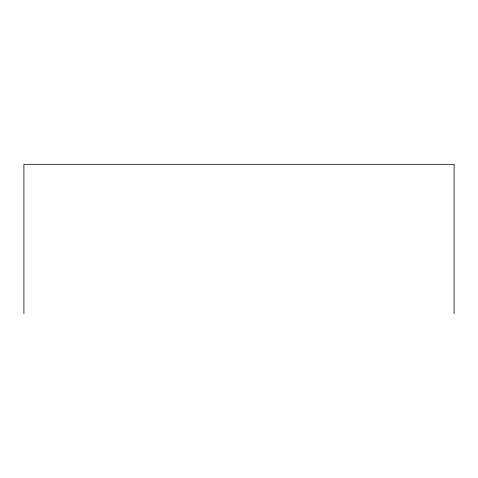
<?xml version="1.0" encoding="UTF-8"?>
<svg xmlns="http://www.w3.org/2000/svg" width="478" height="478" viewBox="0 0 478 478"><rect width="100%" height="100%" fill="white"/><g stroke="black" fill="none" stroke-linecap="round" stroke-linejoin="round"><path stroke-width="0.72" d="M454.1 313.682L454.1 164.318L23.9 164.318L23.9 313.682"/></g></svg>
